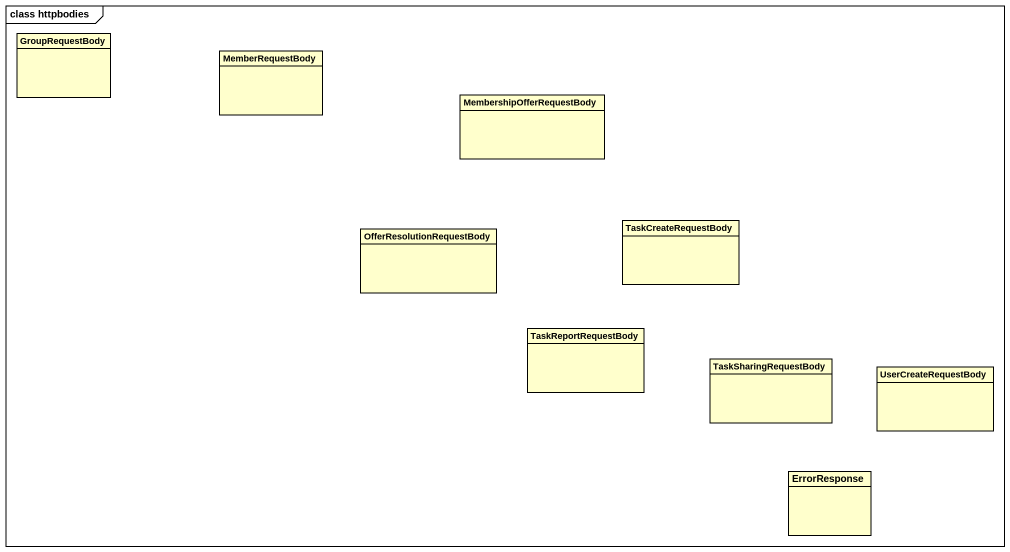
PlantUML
@startuml
mainframe class httpbodies
hide circle
hide empty members
class GroupRequestBody
class MemberRequestBody
class MembershipOfferRequestBody
class TaskCreateRequestBody
class OfferResolutionRequestBody
class TaskReportRequestBody
class TaskSharingRequestBody
class UserCreateRequestBody
class ErrorResponse
@enduml
